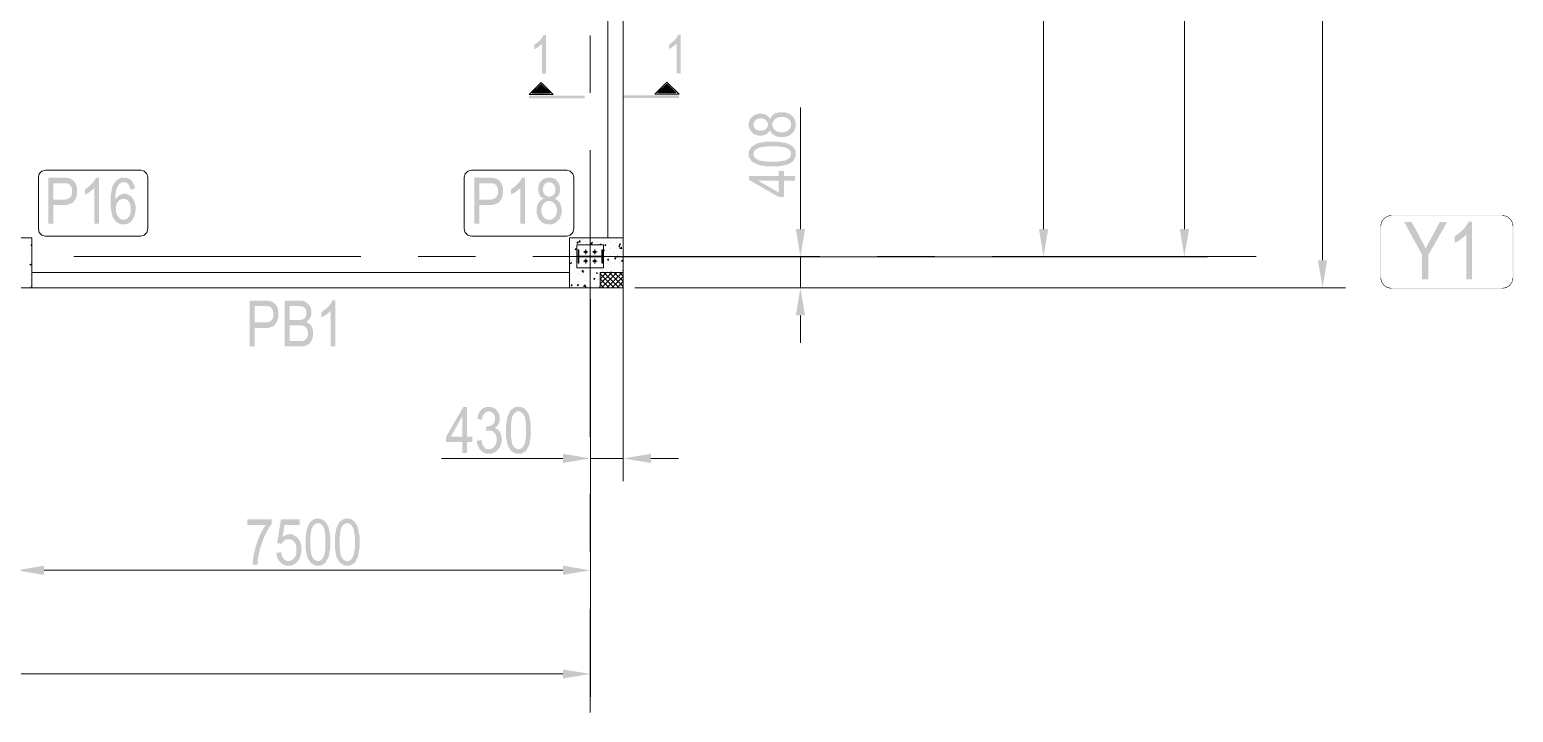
# Model space of a CAD drawing. Header units: millimetres. Extents: x 51.5 to 74.8, y 0.8 to 17.2.
# Drawn here: x 59.05 to 61.587, y 6.41 to 7.577 of the extents above; entities that cross this region are included whole.
import ezdxf

# ---------------------------------------------------------------- set-up
doc = ezdxf.new("R2010")
doc.units = ezdxf.units.MM
doc.layers.add('PDF_Geomertry', color=7, linetype='Continuous')
doc.layers.add('PDF_Solid Fills', color=7, linetype='Continuous')

msp = doc.modelspace()

# ---------------------------------------------------------------- hatches: boundary and pattern name
at = {"layer": 'PDF_Solid Fills', "transparency": 33554559}
for points in [[(59.9327, 7.5023), (59.9261, 7.5023), (59.9261, 7.5534), (59.925, 7.5522), (59.9219, 7.5494), (59.92, 7.548), (59.918, 7.5466), (59.9145, 7.5445), (59.9129, 7.5438), (59.9129, 7.5516), (59.9157, 7.5531), (59.9205, 7.557), (59.9226, 7.5593), (59.9247, 7.5615), (59.9276, 7.5658), (59.9284, 7.568), (59.9327, 7.568)], [(60.163, 7.5029), (60.1563, 7.5029), (60.1563, 7.554), (60.1552, 7.5526), (60.1522, 7.5499), (60.1502, 7.5486), (60.1483, 7.5472), (60.1448, 7.5451), (60.1432, 7.5444), (60.1432, 7.5522), (60.1459, 7.5537), (60.1508, 7.5574), (60.1529, 7.5598), (60.155, 7.562), (60.1579, 7.5663), (60.1587, 7.5686), (60.163, 7.5686)], [(59.1687, 7.2456), (59.1608, 7.2456), (59.1608, 7.307), (59.1594, 7.3054), (59.1557, 7.3022), (59.1534, 7.3005), (59.1511, 7.2988), (59.1469, 7.2963), (59.145, 7.2955), (59.145, 7.3048), (59.1482, 7.3066), (59.154, 7.3112), (59.1565, 7.314), (59.159, 7.3166), (59.1625, 7.3219), (59.1636, 7.3244), (59.1687, 7.3244)], [(59.8969, 7.2456), (59.889, 7.2456), (59.889, 7.307), (59.8876, 7.3054), (59.884, 7.3022), (59.8816, 7.3005), (59.8794, 7.2988), (59.8751, 7.2963), (59.8732, 7.2955), (59.8732, 7.3048), (59.8765, 7.3066), (59.8822, 7.3112), (59.8847, 7.314), (59.8872, 7.3166), (59.8908, 7.3219), (59.8918, 7.3244), (59.8969, 7.3244)], [(61.4309, 7.1505), (61.4309, 7.1922), (61.4, 7.2487), (61.4129, 7.2487), (61.4287, 7.2191), (61.4311, 7.2148), (61.4352, 7.2065), (61.4369, 7.2026), (61.4387, 7.2065), (61.4432, 7.2151), (61.4458, 7.2199), (61.4613, 7.2487), (61.4737, 7.2487), (61.4416, 7.1922), (61.4416, 7.1505)], [(61.5163, 7.1505), (61.5065, 7.1505), (61.5065, 7.2273), (61.5047, 7.2252), (61.5001, 7.2212), (61.4973, 7.2191), (61.4944, 7.217), (61.4891, 7.2138), (61.4866, 7.2129), (61.4866, 7.2245), (61.4908, 7.2269), (61.498, 7.2326), (61.5011, 7.2359), (61.5043, 7.2393), (61.5087, 7.2459), (61.51, 7.2491), (61.5163, 7.2491)], [(59.5729, 7.0355), (59.565, 7.0355), (59.565, 7.0968), (59.5636, 7.0952), (59.5598, 7.0919), (59.5576, 7.0902), (59.5552, 7.0886), (59.5511, 7.0861), (59.5491, 7.0852), (59.5491, 7.0947), (59.5523, 7.0965), (59.5582, 7.1011), (59.5607, 7.1037), (59.5632, 7.1065), (59.5666, 7.1118), (59.5677, 7.1143), (59.5729, 7.1143)], [(59.8148, 6.8744), (59.8227, 6.8756), (59.824, 6.8679), (59.8302, 6.8601), (59.8352, 6.8601), (59.838, 6.8601), (59.8426, 6.8624), (59.8447, 6.8647), (59.8466, 6.867), (59.8486, 6.8729), (59.8486, 6.8766), (59.8486, 6.8799), (59.8468, 6.8855), (59.845, 6.8876), (59.8432, 6.8897), (59.8387, 6.8918), (59.8361, 6.8918), (59.8348, 6.8918), (59.832, 6.8912), (59.8304, 6.8906), (59.8313, 6.8991), (59.8326, 6.8991), (59.8355, 6.8991), (59.8402, 6.9008), (59.8422, 6.9026), (59.844, 6.9044), (59.8458, 6.9093), (59.8458, 6.9122), (59.8458, 6.9149), (59.8443, 6.9194), (59.8427, 6.9211), (59.8412, 6.9227), (59.8375, 6.9244), (59.8352, 6.9244), (59.833, 6.9244), (59.8291, 6.9226), (59.8275, 6.9209), (59.8259, 6.9191), (59.824, 6.9138), (59.8236, 6.9102), (59.8157, 6.912), (59.8165, 6.917), (59.8198, 6.9247), (59.8225, 6.9272), (59.8251, 6.9298), (59.8313, 6.9323), (59.8351, 6.9323), (59.839, 6.9323), (59.8457, 6.9294), (59.8484, 6.9265), (59.8511, 6.9237), (59.8538, 6.9163), (59.8538, 6.912), (59.8538, 6.9093), (59.8527, 6.9045), (59.8515, 6.9026), (59.8504, 6.9005), (59.8472, 6.8972), (59.8451, 6.8961), (59.847, 6.8955), (59.8501, 6.8937), (59.8513, 6.8924), (59.8526, 6.8913), (59.8547, 6.888), (59.8555, 6.8859), (59.8562, 6.8838), (59.857, 6.8793), (59.857, 6.8768), (59.857, 6.8713), (59.8538, 6.8624), (59.8507, 6.8591), (59.8475, 6.8556), (59.8398, 6.8522), (59.8354, 6.8522), (59.8312, 6.8522), (59.8243, 6.8552), (59.8213, 6.8581), (59.8186, 6.8612), (59.8152, 6.8693)], [(59.4225, 6.7304), (59.4225, 6.7397), (59.4641, 6.7397), (59.4641, 6.7322), (59.4595, 6.7261), (59.4513, 6.7104), (59.4477, 6.7006), (59.4443, 6.6909), (59.4401, 6.6716), (59.4397, 6.6622), (59.4315, 6.6622), (59.4316, 6.667), (59.4332, 6.6786), (59.4347, 6.6851), (59.4361, 6.6916), (59.4402, 6.7041), (59.4427, 6.7101), (59.4454, 6.7161), (59.4509, 6.7262), (59.454, 6.7304)], [(59.472, 6.6827), (59.4804, 6.6836), (59.4808, 6.6798), (59.483, 6.6743), (59.4847, 6.6724), (59.4863, 6.6706), (59.4904, 6.6687), (59.4926, 6.6687), (59.4954, 6.6687), (59.5002, 6.6713), (59.5023, 6.674), (59.5044, 6.6765), (59.5063, 6.6836), (59.5063, 6.688), (59.5063, 6.6923), (59.5044, 6.6988), (59.5025, 6.7011), (59.5005, 6.7034), (59.4955, 6.7058), (59.4926, 6.7058), (59.4908, 6.7058), (59.4875, 6.7047), (59.4858, 6.7037), (59.4843, 6.7027), (59.4818, 6.6999), (59.4809, 6.6981), (59.4734, 6.6993), (59.4797, 6.7397), (59.5116, 6.7397), (59.5116, 6.7304), (59.4859, 6.7304), (59.4825, 6.7094), (59.4854, 6.7118), (59.4915, 6.7143), (59.4947, 6.7143), (59.4987, 6.7143), (59.5058, 6.7108), (59.5087, 6.7073), (59.5118, 6.7038), (59.5147, 6.6947), (59.5147, 6.6888), (59.5147, 6.683), (59.5118, 6.6731), (59.5087, 6.669), (59.5058, 6.6649), (59.4977, 6.6608), (59.4927, 6.6608), (59.4886, 6.6608), (59.4815, 6.6637), (59.4786, 6.6666), (59.4757, 6.6695), (59.4725, 6.6776)]]:
    msp.add_hatch(color=256, dxfattribs=at).paths.add_polyline_path(points)
h = msp.add_hatch(color=256, dxfattribs=at)
h.paths.add_polyline_path([(60.3159, 7.4059), (60.3148, 7.4036), (60.3118, 7.3999), (60.3098, 7.3988), (60.3077, 7.3976), (60.3029, 7.3963), (60.2998, 7.3963), (60.2954, 7.3963), (60.2882, 7.399), (60.2854, 7.4016), (60.2826, 7.4043), (60.2797, 7.4109), (60.2797, 7.4149), (60.2797, 7.419), (60.2826, 7.4256), (60.2855, 7.4283), (60.2883, 7.4309), (60.2957, 7.4336), (60.3002, 7.4336), (60.303, 7.4336), (60.3079, 7.4324), (60.3098, 7.4312), (60.3118, 7.4301), (60.3148, 7.4265), (60.3159, 7.4241), (60.317, 7.427), (60.3208, 7.4315), (60.3234, 7.433), (60.3259, 7.4347), (60.3323, 7.4362), (60.3361, 7.4362), (60.3413, 7.4362), (60.35, 7.4331), (60.3533, 7.4301), (60.3566, 7.427), (60.3598, 7.4195), (60.3598, 7.4151), (60.3598, 7.4105), (60.3566, 7.4029), (60.3533, 7.3998), (60.35, 7.3968), (60.3412, 7.3938), (60.3358, 7.3938), (60.3319, 7.3938), (60.3254, 7.3954), (60.3229, 7.397), (60.3202, 7.3986), (60.3168, 7.4031)])
h.paths.add_polyline_path([(60.3359, 7.4019), (60.3395, 7.4019), (60.3454, 7.4038), (60.3475, 7.4058), (60.3497, 7.4077), (60.3519, 7.4123), (60.3519, 7.4151), (60.3519, 7.4177), (60.3498, 7.4224), (60.3476, 7.4243), (60.3455, 7.4262), (60.3398, 7.4281), (60.3362, 7.4281), (60.3326, 7.4281), (60.3268, 7.4262), (60.3245, 7.4243), (60.3223, 7.4223), (60.3201, 7.4176), (60.3201, 7.4148), (60.3201, 7.4122), (60.3223, 7.4076), (60.3245, 7.4056), (60.3268, 7.4037), (60.3325, 7.4019)])
h.paths.add_polyline_path([(60.2995, 7.4044), (60.3025, 7.4044), (60.307, 7.4059), (60.3087, 7.4074), (60.3105, 7.4091), (60.3122, 7.4129), (60.3122, 7.4151), (60.3122, 7.4172), (60.3105, 7.4209), (60.3088, 7.4224), (60.3072, 7.424), (60.3029, 7.4255), (60.3001, 7.4255), (60.2975, 7.4255), (60.2929, 7.424), (60.2912, 7.4223), (60.2894, 7.4208), (60.2877, 7.417), (60.2877, 7.4149), (60.2877, 7.4127), (60.2894, 7.4091), (60.2911, 7.4076), (60.2927, 7.4061), (60.297, 7.4044)])
h = msp.add_hatch(color=256, dxfattribs=at)
h.paths.add_polyline_path([(60.3198, 7.3437), (60.31, 7.3437), (60.295, 7.3463), (60.29, 7.3491), (60.2848, 7.3518), (60.2797, 7.3595), (60.2797, 7.3648), (60.2797, 7.3694), (60.2838, 7.3766), (60.288, 7.3793), (60.293, 7.3826), (60.3088, 7.3858), (60.3198, 7.3858), (60.3297, 7.3858), (60.3445, 7.3831), (60.3497, 7.3805), (60.3548, 7.3777), (60.3598, 7.3699), (60.3598, 7.3647), (60.3598, 7.3601), (60.3554, 7.3526), (60.3509, 7.3495), (60.3463, 7.3466), (60.3309, 7.3437)])
h.paths.add_polyline_path([(60.3198, 7.3518), (60.3294, 7.3518), (60.3422, 7.3537), (60.3454, 7.3555), (60.3487, 7.3573), (60.3519, 7.362), (60.3519, 7.3649), (60.3519, 7.3676), (60.3487, 7.3722), (60.3454, 7.374), (60.342, 7.3758), (60.3293, 7.3777), (60.3198, 7.3777), (60.3102, 7.3777), (60.2975, 7.3758), (60.2941, 7.374), (60.2909, 7.3722), (60.2877, 7.3673), (60.2877, 7.3644), (60.2877, 7.3618), (60.2909, 7.3573), (60.2943, 7.3555), (60.2976, 7.3536), (60.3104, 7.3518)])
h = msp.add_hatch(color=256, dxfattribs=at)
h.paths.add_polyline_path([(60.3586, 7.3191), (60.3398, 7.3191), (60.3398, 7.2912), (60.3309, 7.2912), (60.2801, 7.3204), (60.2801, 7.327), (60.3309, 7.327), (60.3309, 7.3356), (60.3398, 7.3356), (60.3398, 7.327), (60.3586, 7.327)])
h.paths.add_polyline_path([(60.3309, 7.3191), (60.2955, 7.3191), (60.3309, 7.299)])
h = msp.add_hatch(color=256, dxfattribs=at)
h.paths.add_polyline_path([(59.0823, 7.2456), (59.0823, 7.3241), (59.1065, 7.3241), (59.1108, 7.3241), (59.1172, 7.3234), (59.1191, 7.3226), (59.1219, 7.3216), (59.1263, 7.3179), (59.128, 7.3151), (59.1297, 7.3123), (59.1313, 7.3055), (59.1313, 7.3015), (59.1313, 7.2962), (59.1287, 7.2876), (59.1259, 7.2843), (59.1233, 7.2809), (59.1138, 7.2776), (59.1072, 7.2776), (59.0908, 7.2776), (59.0908, 7.2456)])
h.paths.add_polyline_path([(59.0908, 7.2868), (59.1075, 7.2868), (59.1113, 7.2868), (59.1172, 7.2886), (59.119, 7.2904), (59.1208, 7.2922), (59.1226, 7.2974), (59.1226, 7.3011), (59.1226, 7.3034), (59.1218, 7.3074), (59.1208, 7.3091), (59.12, 7.3108), (59.1177, 7.313), (59.1165, 7.3137), (59.1152, 7.3143), (59.1107, 7.3148), (59.1073, 7.3148), (59.0908, 7.3148)])
h = msp.add_hatch(color=256, dxfattribs=at)
h.paths.add_polyline_path([(59.2298, 7.3049), (59.222, 7.3041), (59.2215, 7.3072), (59.2198, 7.3115), (59.2187, 7.3127), (59.2172, 7.3147), (59.2133, 7.3165), (59.2111, 7.3165), (59.2077, 7.3165), (59.2022, 7.3122), (59.2001, 7.308), (59.1983, 7.3043), (59.1965, 7.2934), (59.1965, 7.2862), (59.1979, 7.2887), (59.2012, 7.2926), (59.2033, 7.294), (59.2054, 7.2952), (59.2097, 7.2966), (59.212, 7.2966), (59.2158, 7.2966), (59.2225, 7.2931), (59.2254, 7.2897), (59.2282, 7.2862), (59.2311, 7.2769), (59.2311, 7.2711), (59.2311, 7.2672), (59.2297, 7.2599), (59.2282, 7.2568), (59.2268, 7.2536), (59.2232, 7.2488), (59.2208, 7.2473), (59.2186, 7.2458), (59.2137, 7.2443), (59.2109, 7.2443), (59.2061, 7.2443), (59.198, 7.2487), (59.1948, 7.2531), (59.1918, 7.2574), (59.1886, 7.2722), (59.1886, 7.2823), (59.1886, 7.2937), (59.1918, 7.3099), (59.1951, 7.3148), (59.1983, 7.3197), (59.2065, 7.3244), (59.2116, 7.3244), (59.2152, 7.3244), (59.2213, 7.3219), (59.2238, 7.3194), (59.2263, 7.3169), (59.2294, 7.3097)])
h.paths.add_polyline_path([(59.1977, 7.2711), (59.1977, 7.2669), (59.1997, 7.2599), (59.2016, 7.2574), (59.2037, 7.2548), (59.2083, 7.2522), (59.2109, 7.2522), (59.2133, 7.2522), (59.2175, 7.2547), (59.2193, 7.2572), (59.2212, 7.2595), (59.223, 7.2662), (59.223, 7.2705), (59.223, 7.2747), (59.2212, 7.2812), (59.2194, 7.2834), (59.2175, 7.2858), (59.213, 7.288), (59.2105, 7.288), (59.2079, 7.288), (59.2034, 7.2858), (59.2015, 7.2834), (59.1995, 7.2812), (59.1977, 7.2749)])
h = msp.add_hatch(color=256, dxfattribs=at)
h.paths.add_polyline_path([(59.8105, 7.2456), (59.8105, 7.3241), (59.8347, 7.3241), (59.839, 7.3241), (59.8454, 7.3234), (59.8473, 7.3226), (59.8502, 7.3216), (59.8547, 7.3179), (59.8562, 7.3151), (59.8579, 7.3123), (59.8595, 7.3055), (59.8595, 7.3015), (59.8595, 7.2962), (59.8569, 7.2876), (59.8541, 7.2843), (59.8515, 7.2809), (59.8422, 7.2776), (59.8355, 7.2776), (59.819, 7.2776), (59.819, 7.2456)])
h.paths.add_polyline_path([(59.819, 7.2868), (59.8357, 7.2868), (59.8397, 7.2868), (59.8454, 7.2886), (59.8472, 7.2904), (59.849, 7.2922), (59.8509, 7.2974), (59.8509, 7.3011), (59.8509, 7.3034), (59.85, 7.3074), (59.8491, 7.3091), (59.8482, 7.3108), (59.8459, 7.313), (59.8447, 7.3137), (59.8434, 7.3143), (59.8388, 7.3148), (59.8355, 7.3148), (59.819, 7.3148)])
h = msp.add_hatch(color=256, dxfattribs=at)
h.paths.add_polyline_path([(59.9293, 7.2883), (59.9269, 7.2894), (59.9233, 7.2924), (59.9222, 7.2944), (59.9209, 7.2963), (59.9197, 7.3013), (59.9197, 7.3043), (59.9197, 7.3087), (59.9223, 7.3161), (59.925, 7.3188), (59.9276, 7.3216), (59.9343, 7.3244), (59.9383, 7.3244), (59.9423, 7.3244), (59.949, 7.3216), (59.9516, 7.3187), (59.9543, 7.3159), (59.9569, 7.3086), (59.9569, 7.304), (59.9569, 7.3012), (59.9558, 7.2963), (59.9545, 7.2944), (59.9534, 7.2924), (59.9498, 7.2894), (59.9475, 7.2883), (59.9504, 7.2872), (59.9548, 7.2834), (59.9563, 7.2808), (59.958, 7.2783), (59.9595, 7.2719), (59.9595, 7.268), (59.9595, 7.2629), (59.9565, 7.2543), (59.9534, 7.2509), (59.9504, 7.2476), (59.9429, 7.2443), (59.9384, 7.2443), (59.9338, 7.2443), (59.9262, 7.2476), (59.9232, 7.2509), (59.9201, 7.2543), (59.917, 7.263), (59.917, 7.2683), (59.917, 7.2723), (59.9187, 7.2788), (59.9204, 7.2813), (59.9219, 7.2838), (59.9265, 7.2873)])
h.paths.add_polyline_path([(59.9252, 7.2683), (59.9252, 7.2647), (59.9272, 7.2588), (59.9291, 7.2566), (59.9311, 7.2544), (59.9357, 7.2522), (59.9384, 7.2522), (59.9411, 7.2522), (59.9458, 7.2544), (59.9476, 7.2565), (59.9495, 7.2587), (59.9515, 7.2644), (59.9515, 7.268), (59.9515, 7.2716), (59.9495, 7.2774), (59.9476, 7.2797), (59.9455, 7.2819), (59.9409, 7.2841), (59.9382, 7.2841), (59.9355, 7.2841), (59.9309, 7.2819), (59.929, 7.2797), (59.927, 7.2774), (59.9252, 7.2718)])
h.paths.add_polyline_path([(59.9277, 7.3045), (59.9277, 7.3018), (59.9293, 7.2972), (59.9308, 7.2954), (59.9323, 7.2937), (59.9362, 7.292), (59.9384, 7.292), (59.9405, 7.292), (59.9443, 7.2937), (59.9458, 7.2954), (59.9473, 7.297), (59.9488, 7.3013), (59.9488, 7.304), (59.9488, 7.3068), (59.9473, 7.3113), (59.9457, 7.313), (59.9441, 7.3148), (59.9404, 7.3165), (59.9383, 7.3165), (59.9361, 7.3165), (59.9325, 7.3148), (59.9309, 7.3131), (59.9294, 7.3113), (59.9277, 7.3072)])
h = msp.add_hatch(color=256, dxfattribs=at)
h.paths.add_polyline_path([(59.4265, 7.0355), (59.4265, 7.114), (59.4507, 7.114), (59.455, 7.114), (59.4613, 7.1131), (59.4633, 7.1124), (59.4661, 7.1115), (59.4705, 7.1076), (59.4722, 7.1049), (59.4738, 7.1022), (59.4755, 7.0954), (59.4755, 7.0913), (59.4755, 7.0861), (59.4729, 7.0774), (59.4701, 7.074), (59.4675, 7.0706), (59.4582, 7.0673), (59.4515, 7.0673), (59.435, 7.0673), (59.435, 7.0355)])
h.paths.add_polyline_path([(59.435, 7.0766), (59.4516, 7.0766), (59.4557, 7.0766), (59.4613, 7.0784), (59.4632, 7.0802), (59.465, 7.0819), (59.4669, 7.0873), (59.4669, 7.0909), (59.4669, 7.0933), (59.4659, 7.0972), (59.4651, 7.0988), (59.4641, 7.1005), (59.4619, 7.1029), (59.4607, 7.1034), (59.4594, 7.1041), (59.4548, 7.1047), (59.4515, 7.1047), (59.435, 7.1047)])
h = msp.add_hatch(color=256, dxfattribs=at)
h.paths.add_polyline_path([(59.4862, 7.0355), (59.4862, 7.114), (59.5104, 7.114), (59.514, 7.114), (59.5198, 7.1129), (59.522, 7.1116), (59.5241, 7.1105), (59.5276, 7.107), (59.529, 7.1045), (59.5304, 7.1022), (59.5318, 7.0969), (59.5318, 7.094), (59.5318, 7.0912), (59.5305, 7.0863), (59.5294, 7.0841), (59.5282, 7.082), (59.5248, 7.0786), (59.5227, 7.0772), (59.5255, 7.0762), (59.53, 7.0727), (59.5315, 7.0702), (59.5332, 7.0679), (59.5347, 7.0618), (59.5347, 7.0581), (59.5347, 7.0547), (59.5333, 7.0484), (59.5318, 7.0456), (59.5304, 7.043), (59.5265, 7.0391), (59.524, 7.0379), (59.5216, 7.0366), (59.515, 7.0355), (59.5107, 7.0355)])
h.paths.add_polyline_path([(59.4947, 7.0447), (59.5107, 7.0447), (59.5133, 7.0447), (59.5173, 7.0452), (59.5186, 7.0456), (59.5204, 7.0463), (59.5232, 7.0487), (59.5241, 7.0502), (59.5251, 7.0519), (59.5259, 7.0558), (59.5259, 7.0583), (59.5259, 7.0605), (59.5251, 7.0643), (59.5241, 7.0658), (59.5233, 7.0673), (59.5208, 7.0695), (59.5193, 7.0702), (59.5177, 7.0709), (59.5129, 7.0716), (59.5095, 7.0716), (59.4947, 7.0716)])
h.paths.add_polyline_path([(59.4947, 7.0809), (59.5086, 7.0809), (59.5113, 7.0809), (59.5152, 7.0813), (59.5163, 7.0818), (59.518, 7.0823), (59.5207, 7.0841), (59.5215, 7.0855), (59.5225, 7.0868), (59.5233, 7.0904), (59.5233, 7.0927), (59.5233, 7.0948), (59.5225, 7.0983), (59.5216, 7.0997), (59.5209, 7.1011), (59.5187, 7.103), (59.5173, 7.1036), (59.5159, 7.1041), (59.5111, 7.1047), (59.5076, 7.1047), (59.4947, 7.1047)])
h = msp.add_hatch(color=256, dxfattribs=at)
h.paths.add_polyline_path([(59.7901, 6.8536), (59.7901, 6.8723), (59.7622, 6.8723), (59.7622, 6.8811), (59.7915, 6.932), (59.798, 6.932), (59.798, 6.8811), (59.8068, 6.8811), (59.8068, 6.8723), (59.798, 6.8723), (59.798, 6.8536)])
h.paths.add_polyline_path([(59.7901, 6.8811), (59.7901, 6.9165), (59.7701, 6.8811)])
h = msp.add_hatch(color=256, dxfattribs=at)
h.paths.add_polyline_path([(59.8648, 6.8922), (59.8648, 6.902), (59.8675, 6.917), (59.8702, 6.9222), (59.8729, 6.9272), (59.8808, 6.9323), (59.8859, 6.9323), (59.8905, 6.9323), (59.8977, 6.9281), (59.9005, 6.9241), (59.9037, 6.9191), (59.9069, 6.9031), (59.9069, 6.8922), (59.9069, 6.8824), (59.9043, 6.8674), (59.9016, 6.8623), (59.899, 6.8573), (59.8911, 6.8522), (59.8858, 6.8522), (59.8812, 6.8522), (59.8737, 6.8566), (59.8708, 6.8612), (59.8677, 6.8656), (59.8648, 6.8812)])
h.paths.add_polyline_path([(59.873, 6.8923), (59.873, 6.8827), (59.8748, 6.8698), (59.8766, 6.8666), (59.8784, 6.8634), (59.8832, 6.8601), (59.8861, 6.8601), (59.8887, 6.8601), (59.8933, 6.8634), (59.8951, 6.8668), (59.8969, 6.8699), (59.8988, 6.8827), (59.8988, 6.8923), (59.8988, 6.9019), (59.8969, 6.9147), (59.8951, 6.9179), (59.8933, 6.9212), (59.8886, 6.9244), (59.8855, 6.9244), (59.8829, 6.9244), (59.8784, 6.9211), (59.8766, 6.9177), (59.8748, 6.9145), (59.873, 6.9018)])
h = msp.add_hatch(color=256, dxfattribs=at)
h.paths.add_polyline_path([(59.522, 6.7008), (59.522, 6.7108), (59.5247, 6.7256), (59.5273, 6.7308), (59.5301, 6.7359), (59.5379, 6.7409), (59.5432, 6.7409), (59.5477, 6.7409), (59.555, 6.7368), (59.5576, 6.7327), (59.5608, 6.7277), (59.5641, 6.7118), (59.5641, 6.7008), (59.5641, 6.6911), (59.5615, 6.6761), (59.5587, 6.6711), (59.5561, 6.6659), (59.5483, 6.6608), (59.543, 6.6608), (59.5384, 6.6608), (59.5308, 6.6654), (59.5279, 6.6698), (59.525, 6.6743), (59.522, 6.6898)])
h.paths.add_polyline_path([(59.5301, 6.7009), (59.5301, 6.6913), (59.532, 6.6786), (59.5338, 6.6752), (59.5357, 6.672), (59.5404, 6.6687), (59.5433, 6.6687), (59.5459, 6.6687), (59.5505, 6.672), (59.5523, 6.6754), (59.5541, 6.6786), (59.5559, 6.6913), (59.5559, 6.7009), (59.5559, 6.7105), (59.5541, 6.7233), (59.5523, 6.7265), (59.5505, 6.7298), (59.5457, 6.733), (59.5427, 6.733), (59.5401, 6.733), (59.5355, 6.7297), (59.5337, 6.7265), (59.5319, 6.7231), (59.5301, 6.7104)])
h = msp.add_hatch(color=256, dxfattribs=at)
h.paths.add_polyline_path([(59.572, 6.7008), (59.572, 6.7108), (59.5748, 6.7256), (59.5775, 6.7308), (59.5801, 6.7359), (59.588, 6.7409), (59.5932, 6.7409), (59.5977, 6.7409), (59.6051, 6.7368), (59.6077, 6.7327), (59.6109, 6.7277), (59.6141, 6.7118), (59.6141, 6.7008), (59.6141, 6.6911), (59.6115, 6.6761), (59.6088, 6.6711), (59.6062, 6.6659), (59.5983, 6.6608), (59.593, 6.6608), (59.5884, 6.6608), (59.5809, 6.6654), (59.578, 6.6698), (59.575, 6.6743), (59.572, 6.6898)])
h.paths.add_polyline_path([(59.5802, 6.7009), (59.5802, 6.6913), (59.582, 6.6786), (59.5838, 6.6752), (59.5857, 6.672), (59.5904, 6.6687), (59.5933, 6.6687), (59.5961, 6.6687), (59.6005, 6.672), (59.6023, 6.6754), (59.6043, 6.6786), (59.6061, 6.6913), (59.6061, 6.7009), (59.6061, 6.7105), (59.6041, 6.7233), (59.6023, 6.7265), (59.6005, 6.7298), (59.5958, 6.733), (59.5929, 6.733), (59.5901, 6.733), (59.5857, 6.7297), (59.5838, 6.7265), (59.582, 6.7231), (59.5802, 6.7104)])

# ---------------------------------------------------------------- linework, layer by layer
at = {"layer": 'PDF_Geomertry', "lineweight": 0}
for points in [[(61.2607, 7.1829), (61.2607, 15.7033)], [(61.0244, 7.2362), (61.0244, 15.6498)], [(60.0387, 7.2211), (60.0387, 8.1455)], [(60.0648, 7.2211), (60.0648, 8.1455)], [(60.7836, 7.2362), (60.7836, 8.1277)], [(60.0086, 7.4695), (60.0086, 7.5676)], [(59.904, 7.4665), (59.9247, 7.4869), (59.9454, 7.4665), (59.904, 7.4665), (59.9454, 7.4665)], [(60.1604, 7.467), (60.1397, 7.4874), (60.119, 7.467), (60.1604, 7.467), (60.119, 7.467)], [(60.3679, 7.2362), (60.3679, 7.444)], [(60.0086, 6.8809), (60.0086, 7.3715)], [(59.0519, 7.2087), (59.0537, 7.2084)], [(59.052, 7.2084), (59.0537, 7.2101)], [(59.0537, 7.2205), (59.0537, 7.2205)], [(59.9733, 7.2141), (59.9733, 7.2141)], [(59.9759, 7.2055), (59.9759, 7.2055)], [(59.9763, 7.2165), (59.9763, 7.2165)], [(59.9802, 7.2048), (59.9802, 7.2048)], [(59.9822, 7.2074), (59.9822, 7.2074)], [(59.9823, 7.2211), (59.9823, 7.2211)], [(59.9833, 7.2158), (59.9833, 7.2158)], [(59.9879, 7.2123), (59.9859, 7.2124), (59.9875, 7.2144)], [(59.987, 7.2122), (59.9866, 7.2143)], [(59.9884, 7.2143), (59.9913, 7.2137)], [(59.9886, 7.2138), (59.9911, 7.2166)], [(59.989, 7.218), (59.989, 7.218)], [(59.9912, 7.2134), (59.9909, 7.2166)], [(59.9936, 7.219), (59.9936, 7.219)], [(59.9973, 7.2191), (59.9973, 7.2191)], [(60.0011, 7.2149), (60.0011, 7.2149)], [(60.0016, 7.2108), (60.0016, 7.2108)], [(60.0086, 7.2208), (60.0086, 7.2208)], [(60.0118, 7.2102), (60.0097, 7.2104), (60.0113, 7.2123)], [(60.0098, 7.2208), (60.0098, 7.2208)], [(60.0102, 7.2102), (60.0102, 7.2102)], [(60.0104, 7.2129), (60.012, 7.2118), (60.0127, 7.2138)], [(60.0105, 7.2131), (60.0129, 7.214)], [(60.0108, 7.2101), (60.0105, 7.2122)], [(60.013, 7.2211), (60.013, 7.2211)], [(60.0187, 7.2143), (60.0187, 7.2143)], [(60.0209, 7.2141), (60.0209, 7.2141)], [(60.022, 7.2104), (60.022, 7.2104)], [(60.0227, 7.2091), (60.0227, 7.2091)], [(60.0247, 7.2091), (60.0266, 7.2111)], [(60.0266, 7.2091), (60.0263, 7.2111)], [(60.027, 7.2124), (60.027, 7.2124)], [(60.0304, 7.2115), (60.0304, 7.2115)], [(60.0355, 7.2081), (60.0336, 7.2083), (60.0352, 7.2102)], [(60.0347, 7.208), (60.0343, 7.2101)], [(60.0365, 7.2134), (60.0365, 7.2134)], [(60.0384, 7.2211), (60.0384, 7.2211)], [(60.0404, 7.2174), (60.0404, 7.2174)], [(60.043, 7.2131), (60.043, 7.2131)], [(60.0443, 7.2149), (60.0443, 7.2149)], [(60.0483, 7.2101), (60.0483, 7.2101)], [(60.0543, 7.2127), (60.0543, 7.2127)], [(60.0594, 7.2061), (60.0575, 7.2062), (60.059, 7.2081)], [(60.0582, 7.2102), (60.0598, 7.2091), (60.0605, 7.2112)], [(60.0586, 7.2059), (60.0582, 7.208)], [(60.0583, 7.2104), (60.0605, 7.2113)], [(60.0594, 7.2029), (60.062, 7.2056)], [(60.0597, 7.2208), (60.0597, 7.2208)], [(60.0609, 7.2062), (60.0609, 7.2062)], [(60.0613, 7.2172), (60.0613, 7.2172)], [(60.0622, 7.2024), (60.0618, 7.2056)], [(60.064, 7.2159), (60.064, 7.2159)], [(60.0648, 7.2165), (60.0648, 7.2165)], [(59.0504, 7.1919), (59.0504, 7.1919)], [(59.0515, 7.1797), (59.0515, 7.1797)], [(59.0536, 7.1869), (59.0536, 7.1869)], [(59.0537, 7.1888), (59.0537, 7.1888)], [(59.0537, 7.1869), (59.0537, 7.1869)], [(59.6163, 7.1895), (59.1258, 7.1895)], [(59.8126, 7.1895), (59.7144, 7.1895)], [(60.4012, 7.1895), (59.9107, 7.1895)], [(59.9733, 7.2034), (59.9733, 7.2034)], [(59.9733, 7.1926), (59.9733, 7.1926)], [(59.9733, 7.1819), (59.9733, 7.1819)], [(59.9733, 7.1801), (59.9733, 7.1801)], [(59.9744, 7.1781), (59.9761, 7.177), (59.9768, 7.179)], [(59.9745, 7.1783), (59.9768, 7.1791)], [(59.9751, 7.1833), (59.9751, 7.1833)], [(59.9755, 7.1944), (59.9755, 7.1944)], [(59.9769, 7.1987), (59.9769, 7.1987)], [(59.9798, 7.1929), (59.9798, 7.1929)], [(59.9825, 7.2022), (59.9841, 7.2011), (59.9848, 7.2031)], [(59.9826, 7.2023), (59.985, 7.2033)], [(59.9836, 7.1852), (59.9836, 7.1852)], [(59.9836, 7.1813), (59.9836, 7.1813)], [(59.9838, 7.1943), (59.9838, 7.1943)], [(59.9857, 7.2022), (59.9857, 7.2022)], [(59.9857, 7.1931), (59.9857, 7.1931)], [(59.9857, 7.1915), (59.9857, 7.1915)], [(59.9857, 7.1826), (59.9857, 7.1826)], [(59.9857, 7.1816), (59.9857, 7.1816)], [(59.9857, 7.1806), (59.9857, 7.1806)], [(59.9969, 7.1973), (60.0047, 7.1973)], [(59.9969, 7.1816), (60.0047, 7.1816)], [(60.0008, 7.1934), (60.0008, 7.2012)], [(60.0008, 7.1777), (60.0008, 7.1855)], [(60.0165, 7.1934), (60.0165, 7.2012)], [(60.0315, 7.2001), (60.0326, 7.2006)], [(60.0315, 7.1987), (60.0319, 7.1984), (60.0326, 7.2004)], [(60.0315, 7.1997), (60.0315, 7.1997)], [(60.0315, 7.1956), (60.0315, 7.1956)], [(60.0318, 7.1891), (60.0318, 7.1891)], [(60.0343, 7.2001), (60.0343, 7.2001)], [(60.037, 7.192), (60.037, 7.192)], [(60.0402, 7.1831), (60.0382, 7.1833), (60.0398, 7.1852)], [(60.0393, 7.183), (60.0388, 7.1851)], [(60.0411, 7.1895), (60.0411, 7.1895)], [(60.0412, 7.1788), (60.0412, 7.1788)], [(60.0416, 7.1952), (60.0416, 7.1952)], [(60.0432, 7.1818), (60.0432, 7.1818)], [(60.0434, 7.1927), (60.0434, 7.1927)], [(60.0438, 7.2038), (60.0438, 7.2038)], [(60.0465, 7.1897), (60.0465, 7.1897)], [(60.0477, 7.1958), (60.0477, 7.1958)], [(60.0501, 7.1863), (60.0525, 7.1872)], [(60.0501, 7.1862), (60.0518, 7.1851), (60.0525, 7.187)], [(60.0513, 7.1891), (61.0637, 7.1891)], [(60.8229, 7.1891), (60.0513, 7.1891), (60.4072, 7.1891)], [(60.0548, 7.1913), (60.0548, 7.1913)], [(60.0548, 7.1908), (60.0548, 7.1908)], [(60.0552, 7.2027), (60.0552, 7.2027)], [(60.0576, 7.1895), (60.0576, 7.1895)], [(60.0587, 7.1794), (60.0587, 7.1794)], [(60.0593, 7.2033), (60.0622, 7.2027)], [(60.0597, 7.1787), (60.0597, 7.1787)], [(60.0601, 7.184), (60.0601, 7.184)], [(60.0605, 7.1951), (60.0605, 7.1951)], [(60.0611, 7.1986), (60.0611, 7.1986)], [(60.064, 7.1811), (60.062, 7.1812), (60.0636, 7.1831)], [(60.0632, 7.1809), (60.0627, 7.183)], [(60.0636, 7.2038), (60.0636, 7.2038)], [(60.0648, 7.1849), (60.0648, 7.1849)], [(60.0648, 7.1801), (60.0648, 7.1801)], [(60.0651, 7.1973), (60.0651, 7.1973)], [(60.3679, 7.1358), (60.3679, 7.1891), (60.3679, 7.1891)], [(60.5975, 7.1895), (60.4993, 7.1895)], [(61.147, 7.1895), (60.6955, 7.1895)], [(59.0502, 7.1755), (59.0519, 7.1744), (59.0526, 7.1763)], [(59.0504, 7.1756), (59.0526, 7.1765)], [(59.052, 7.1581), (59.052, 7.1581)], [(59.0532, 7.157), (59.0532, 7.157)], [(59.0536, 7.1681), (59.0536, 7.1681)], [(59.0537, 7.1749), (59.0537, 7.1749)], [(59.0537, 7.1683), (59.0537, 7.1683)], [(59.0537, 7.163), (59.0537, 7.163)], [(59.0537, 7.1623), (59.9733, 7.1623)], [(59.0537, 7.1576), (59.0537, 7.1576)], [(59.0537, 7.1572), (59.0537, 7.1572)], [(59.9733, 7.1712), (59.9733, 7.1712)], [(59.9733, 7.1681), (59.9733, 7.1681)], [(59.9733, 7.1644), (59.9733, 7.1644)], [(59.9733, 7.1604), (59.9733, 7.1604)], [(59.9743, 7.1612), (59.9743, 7.1612)], [(59.9747, 7.1723), (59.9747, 7.1723)], [(59.9748, 7.1683), (59.9748, 7.1683)], [(59.9815, 7.1641), (59.9815, 7.1641)], [(59.9822, 7.1654), (59.9822, 7.1654)], [(59.9857, 7.1699), (59.9857, 7.1699)], [(59.9866, 7.1698), (59.9866, 7.1698)], [(59.9872, 7.158), (59.9872, 7.158)], [(59.9884, 7.1597), (59.9884, 7.1597)], [(59.9901, 7.158), (59.9901, 7.158)], [(59.9916, 7.1637), (59.9916, 7.1637)], [(59.9943, 7.1649), (59.9966, 7.1658)], [(59.9943, 7.1647), (59.9959, 7.1636), (59.9966, 7.1656)], [(59.9972, 7.1623), (59.9951, 7.1624), (59.9968, 7.1644)], [(59.9954, 7.1591), (59.9954, 7.1591)], [(59.9962, 7.1622), (59.9958, 7.1643)], [(59.9993, 7.1634), (59.9993, 7.1634)], [(60.0015, 7.1687), (60.0015, 7.1687)], [(60.0062, 7.159), (60.0062, 7.159)], [(60.008, 7.1606), (60.008, 7.1606)], [(60.0083, 7.1549), (60.0083, 7.1549)], [(60.0087, 7.1661), (60.0087, 7.1661)], [(60.0095, 7.1613), (60.0095, 7.1613)], [(60.0169, 7.1626), (60.0169, 7.1626)], [(60.0209, 7.1602), (60.019, 7.1604), (60.0205, 7.1623)], [(60.0201, 7.1601), (60.0197, 7.1622)], [(60.0233, 7.1698), (60.0233, 7.1698)], [(60.024, 7.1581), (60.024, 7.1581)], [(60.025, 7.157), (60.025, 7.157)], [(60.0254, 7.1681), (60.0254, 7.1681)], [(60.0257, 7.1424), (60.0454, 7.1623)], [(60.0257, 7.1513), (60.0366, 7.1623)], [(60.0257, 7.1601), (60.0277, 7.1623)], [(60.0257, 7.1599), (60.0494, 7.1361)], [(60.0257, 7.1576), (60.0257, 7.1576)], [(60.0257, 7.1572), (60.0257, 7.1572)], [(60.0276, 7.1698), (60.0276, 7.1698)], [(60.028, 7.1361), (60.0543, 7.1623)], [(60.0288, 7.1647), (60.0288, 7.1647)], [(60.029, 7.1634), (60.029, 7.1634)], [(60.0315, 7.1623), (60.0315, 7.1623)], [(60.032, 7.1623), (60.0583, 7.1361)], [(60.0369, 7.1361), (60.063, 7.1623)], [(60.0373, 7.1645), (60.0373, 7.1645)], [(60.0377, 7.1766), (60.0377, 7.1766)], [(60.0402, 7.1754), (60.0402, 7.1754)], [(60.0409, 7.1623), (60.0648, 7.1383)], [(60.0422, 7.1623), (60.0444, 7.1631)], [(60.0427, 7.1706), (60.0427, 7.1706)], [(60.0441, 7.1623), (60.0443, 7.163)], [(60.0457, 7.1361), (60.0648, 7.1552)], [(60.0461, 7.1777), (60.0461, 7.1777)], [(60.0483, 7.168), (60.0483, 7.168)], [(60.0497, 7.1623), (60.0648, 7.1472)], [(60.05, 7.1662), (60.05, 7.1662)], [(60.0545, 7.1623), (60.0545, 7.1623)], [(60.0584, 7.1623), (60.0648, 7.1559)], [(60.0588, 7.1781), (60.0588, 7.1781)], [(60.0597, 7.173), (60.0597, 7.173)], [(60.0598, 7.1623), (60.0598, 7.1623)], [(60.0637, 7.1654), (60.0648, 7.1652)], [(60.0638, 7.1651), (60.0648, 7.1661)], [(60.0648, 7.1681), (60.0648, 7.1681)], [(60.0651, 7.1776), (60.0651, 6.8049)], [(59.0502, 7.1498), (59.0502, 7.1498)], [(59.0522, 7.1361), (59.0533, 7.1373)], [(59.0526, 7.1361), (59.0523, 7.1372)], [(59.0527, 7.1461), (59.0527, 7.1461)], [(59.0537, 7.1468), (59.0537, 7.1468)], [(59.0537, 7.1466), (59.0537, 7.1466)], [(59.0537, 7.1361), (59.9733, 7.1361)], [(59.9733, 7.1497), (59.9733, 7.1497)], [(59.9733, 7.1388), (59.9733, 7.1388)], [(59.9736, 7.1391), (59.9736, 7.1391)], [(59.974, 7.1501), (59.974, 7.1501)], [(59.9748, 7.1472), (59.9748, 7.1472)], [(59.9759, 7.1397), (59.9775, 7.1415)], [(59.9759, 7.1395), (59.9779, 7.1394)], [(59.977, 7.1393), (59.9766, 7.1413)], [(59.9784, 7.1448), (59.9784, 7.1448)], [(59.9834, 7.1431), (59.9834, 7.1431)], [(59.9862, 7.1408), (59.9886, 7.1418)], [(59.9862, 7.1406), (59.9879, 7.1395), (59.9884, 7.1415)], [(59.9868, 7.1459), (59.9868, 7.1459)], [(59.9908, 7.1416), (59.9908, 7.1416)], [(59.9912, 7.1526), (59.9912, 7.1526)], [(59.9926, 7.1465), (59.9926, 7.1465)], [(59.9972, 7.1384), (60.0001, 7.138)], [(59.9973, 7.1381), (60, 7.1409)], [(59.9993, 7.1476), (59.9993, 7.1476)], [(60.0001, 7.1377), (59.9997, 7.1408)], [(59.9997, 7.1376), (60.0013, 7.1394)], [(59.9997, 7.1374), (60.0018, 7.1373)], [(60.0008, 7.1372), (60.0005, 7.1393)], [(60.0027, 7.1465), (60.0027, 7.1465)], [(60.0079, 7.1438), (60.0079, 7.1438)], [(60.0086, 7.1469), (60.0086, 7.1469)], [(60.0088, 7.1358), (60.0088, 7.1358)], [(60.0104, 7.1458), (60.0104, 7.1458)], [(60.0115, 7.1373), (60.0115, 7.1373)], [(60.0116, 7.1361), (60.0116, 7.1361)], [(60.0141, 7.1515), (60.0165, 7.1524)], [(60.0141, 7.1513), (60.0158, 7.1502), (60.0163, 7.1523)], [(60.0198, 7.1384), (60.0198, 7.1384)], [(60.0202, 7.1504), (60.0202, 7.1504)], [(60.0222, 7.1498), (60.0222, 7.1498)], [(60.0241, 7.1361), (60.0252, 7.1373)], [(60.0245, 7.1361), (60.0243, 7.1372)], [(60.0247, 7.1461), (60.0247, 7.1461)], [(60.0257, 7.1511), (60.0407, 7.1361)], [(60.0257, 7.1468), (60.0257, 7.1468)], [(60.0257, 7.1466), (60.0257, 7.1466)], [(60.0257, 7.1423), (60.0318, 7.1361)], [(60.0545, 7.1361), (60.0648, 7.1465)], [(60.0633, 7.1361), (60.0648, 7.1376)], [(61.2998, 7.1358), (60.0848, 7.1358), (60.4072, 7.1358)], [(60.0088, 7.1162), (60.0088, 6.6136)], [(60.0088, 6.4362), (60.0088, 7.1162), (60.0088, 6.8049)], [(60.3679, 7.0887), (60.3679, 7.0416)], [(59.9618, 6.8441), (59.7544, 6.8441)], [(60.0651, 6.8441), (60.0088, 6.8441), (60.0088, 6.8441)], [(60.1122, 6.8441), (60.1593, 6.8441)], [(60.0086, 6.6847), (60.0086, 6.7827)], [(59.0748, 6.6527), (59.9618, 6.6527)], [(60.0088, 6.6527), (60.0088, 6.6527)], [(60.0086, 6.4098), (60.0086, 6.5866)], [(54.9658, 6.4755), (59.9618, 6.4755)], [(60.0088, 6.4755), (60.0088, 6.4755)]]:
    msp.add_lwpolyline(points, dxfattribs=at)
for points in [[(59.9094, 7.4687), (59.94, 7.4687), (59.9247, 7.4837)], [(60.155, 7.4693), (60.1244, 7.4693), (60.1397, 7.4843)], [(59.077, 7.3369), (59.2401, 7.3369), (59.2462, 7.3354), (59.2507, 7.3309), (59.2522, 7.3249), (59.2522, 7.2365), (59.2507, 7.2304), (59.2462, 7.2259), (59.2401, 7.2244), (59.077, 7.2244), (59.0711, 7.2259), (59.0666, 7.2304), (59.0651, 7.2365), (59.0651, 7.3249), (59.0666, 7.3309), (59.0711, 7.3354), (59.077, 7.3369)], [(59.8054, 7.3369), (59.9684, 7.3369), (59.9744, 7.3354), (59.9788, 7.3309), (59.9804, 7.3249), (59.9804, 7.2365), (59.9788, 7.2304), (59.9744, 7.2259), (59.9684, 7.2244), (59.8054, 7.2244), (59.7993, 7.2259), (59.7948, 7.2304), (59.7933, 7.2365), (59.7933, 7.3249), (59.7948, 7.3309), (59.7993, 7.3354), (59.8054, 7.3369)], [(59.0537, 7.1361), (59.0013, 7.1361), (59.0013, 7.2211), (59.0537, 7.2211), (59.0537, 7.1361)], [(59.0525, 7.2211), (59.0525, 7.2211), (59.0525, 7.2211)], [(59.0526, 7.2211), (59.0526, 7.2211), (59.0526, 7.2211)], [(59.0537, 7.2113), (59.0537, 7.2113), (59.0537, 7.2113)], [(59.0537, 7.2098), (59.0537, 7.2098), (59.0537, 7.2098)], [(59.9733, 7.1361), (59.9733, 7.2211), (60.0648, 7.2211), (60.0648, 7.1361), (59.9733, 7.1361)], [(59.9733, 7.1361), (59.9733, 7.2211), (60.0648, 7.2211), (60.0648, 7.1361), (59.9733, 7.1361)], [(59.9733, 7.2159), (59.9733, 7.2159), (59.9733, 7.2159)], [(59.9733, 7.2156), (59.9733, 7.2156), (59.9733, 7.2156), (59.9733, 7.2156)], [(59.9733, 7.2116), (59.9733, 7.2116), (59.9733, 7.2116), (59.9733, 7.2116)], [(59.9733, 7.204), (59.9733, 7.204), (59.9733, 7.204)], [(59.9748, 7.2211), (59.9748, 7.2211), (59.9748, 7.2211)], [(59.9857, 7.2091), (60.0315, 7.2091), (60.0315, 7.1698), (59.9857, 7.1698), (59.9857, 7.2091)], [(59.9857, 7.2043), (59.9857, 7.2043), (59.9857, 7.2043)], [(59.9902, 7.2211), (59.9902, 7.2211), (59.9902, 7.2211), (59.9902, 7.2211)], [(59.9913, 7.2211), (59.9913, 7.2211), (59.9913, 7.2211)], [(59.9947, 7.2091), (59.9947, 7.2091), (59.9947, 7.2091), (59.9947, 7.2091)], [(60.0034, 7.2091), (60.0034, 7.2091), (60.0034, 7.2091)], [(60.0079, 7.2211), (60.0079, 7.2211), (60.0079, 7.2211)], [(60.0086, 7.2208), (60.0086, 7.2208), (60.0086, 7.2208)], [(60.0086, 7.2205), (60.0086, 7.2205), (60.0086, 7.2205), (60.0086, 7.2205)], [(60.0086, 7.2197), (60.0086, 7.2197), (60.0086, 7.2197), (60.0086, 7.2197)], [(60.0086, 7.2102), (60.0086, 7.2102), (60.0086, 7.2102), (60.0086, 7.2102)], [(60.0087, 7.2091), (60.0087, 7.2091), (60.0087, 7.2091), (60.0087, 7.2091)], [(60.0123, 7.2091), (60.0123, 7.2091), (60.0123, 7.2091)], [(60.0133, 7.2211), (60.0133, 7.2211), (60.0133, 7.2211), (60.0133, 7.2211)], [(60.0244, 7.2211), (60.0244, 7.2211), (60.0244, 7.2211)], [(60.0245, 7.2211), (60.0245, 7.2211), (60.0245, 7.2211)], [(60.0265, 7.2091), (60.0265, 7.2091), (60.0265, 7.2091)], [(60.0315, 7.2062), (60.0315, 7.2062), (60.0315, 7.2062), (60.0315, 7.2062)], [(60.0315, 7.2051), (60.0315, 7.2051), (60.0315, 7.2051)], [(60.0315, 7.2045), (60.0315, 7.2045), (60.0315, 7.2045)], [(60.0363, 7.2211), (60.0363, 7.2211), (60.0363, 7.2211), (60.0363, 7.2211)], [(60.0411, 7.2211), (60.0411, 7.2211), (60.0411, 7.2211)], [(60.0576, 7.2211), (60.0576, 7.2211), (60.0576, 7.2211)], [(60.0593, 7.2211), (60.0593, 7.2211), (60.0593, 7.2211), (60.0593, 7.2211)], [(60.0648, 7.2199), (60.0648, 7.2199), (60.0648, 7.2199)], [(60.0648, 7.2161), (60.0648, 7.2161), (60.0648, 7.2161)], [(60.0648, 7.2091), (60.0648, 7.2091), (60.0648, 7.2091)], [(60.0648, 7.2041), (60.0648, 7.2041), (60.0648, 7.2041)], [(59.0537, 7.2005), (59.0537, 7.2005), (59.0537, 7.2005)], [(59.0537, 7.1988), (59.0537, 7.1988), (59.0537, 7.1988)], [(59.0537, 7.1898), (59.0537, 7.1898), (59.0537, 7.1898)], [(59.0537, 7.179), (59.0537, 7.179), (59.0537, 7.179)], [(59.9733, 7.2011), (59.9733, 7.2011), (59.9733, 7.2011), (59.9733, 7.2011)], [(59.9733, 7.1945), (59.9733, 7.1945), (59.9733, 7.1945)], [(59.9733, 7.192), (59.9733, 7.192), (59.9733, 7.192), (59.9733, 7.192)], [(59.9733, 7.1905), (59.9733, 7.1905), (59.9733, 7.1905)], [(59.9733, 7.1799), (59.9733, 7.1799), (59.9733, 7.1799), (59.9733, 7.1799)], [(59.9748, 7.1895), (59.9748, 7.1895), (59.9748, 7.1895), (59.9748, 7.1895)], [(59.9788, 7.1895), (59.9788, 7.1895), (59.9788, 7.1895), (59.9788, 7.1895)], [(59.9832, 7.1895), (59.9832, 7.1895), (59.9832, 7.1895), (59.9832, 7.1895)], [(59.9857, 7.1937), (59.9857, 7.1937), (59.9857, 7.1937)], [(59.9879, 7.2009), (59.9879, 7.178), (59.989, 7.178), (59.989, 7.2009), (59.9879, 7.2009)], [(59.989, 7.1898), (59.989, 7.1891), (60.0282, 7.1891), (60.0282, 7.1898), (59.989, 7.1898)], [(60.0126, 7.1973), (60.0204, 7.1973)], [(60.0126, 7.1816), (60.0204, 7.1816)], [(60.0165, 7.1855), (60.0165, 7.1777)], [(60.0293, 7.2009), (60.0293, 7.178), (60.0282, 7.178), (60.0282, 7.2009), (60.0293, 7.2009)], [(60.0315, 7.1943), (60.0315, 7.1943), (60.0315, 7.1943)], [(60.0315, 7.1877), (60.0315, 7.1877), (60.0315, 7.1877)], [(60.0315, 7.1851), (60.0315, 7.1851), (60.0315, 7.1851)], [(60.0315, 7.1836), (60.0315, 7.1836), (60.0315, 7.1836)], [(60.0315, 7.1834), (60.0315, 7.1834), (60.0315, 7.1834), (60.0315, 7.1834)], [(60.0318, 7.1891), (60.0318, 7.1891)], [(60.0393, 7.1895), (60.0393, 7.1895), (60.0393, 7.1895), (60.0393, 7.1895)], [(60.0411, 7.1895), (60.0411, 7.1895), (60.0411, 7.1895)], [(60.045, 7.1895), (60.045, 7.1895), (60.045, 7.1895), (60.045, 7.1895)], [(60.0479, 7.1895), (60.0479, 7.1895), (60.0479, 7.1895), (60.0479, 7.1895)], [(60.0532, 7.1895), (60.0532, 7.1895), (60.0532, 7.1895), (60.0532, 7.1895)], [(60.0576, 7.1895), (60.0576, 7.1895), (60.0576, 7.1895)], [(60.0648, 7.1984), (60.0648, 7.1984), (60.0648, 7.1984)], [(60.0648, 7.192), (60.0648, 7.192), (60.0648, 7.192)], [(60.0648, 7.1876), (60.0648, 7.1876), (60.0648, 7.1876)], [(59.0537, 7.1677), (59.0537, 7.1677), (59.0537, 7.1677)], [(59.9733, 7.1736), (59.9733, 7.1736), (59.9733, 7.1736), (59.9733, 7.1736)], [(59.9733, 7.1694), (59.9733, 7.1694), (59.9733, 7.1694), (59.9733, 7.1694)], [(59.9733, 7.1588), (59.9733, 7.1588), (59.9733, 7.1588)], [(59.9733, 7.1562), (59.9733, 7.1562), (59.9733, 7.1562)], [(59.9891, 7.1698), (59.9891, 7.1698), (59.9891, 7.1698), (59.9891, 7.1698)], [(60.0002, 7.1698), (60.0002, 7.1698), (60.0002, 7.1698), (60.0002, 7.1698)], [(60.0057, 7.1698), (60.0057, 7.1698), (60.0057, 7.1698), (60.0057, 7.1698)], [(60.0086, 7.168), (60.0086, 7.168), (60.0086, 7.168), (60.0086, 7.168)], [(60.0086, 7.1659), (60.0086, 7.1659), (60.0086, 7.1659), (60.0086, 7.1659)], [(60.0086, 7.1622), (60.0086, 7.1622), (60.0086, 7.1622), (60.0086, 7.1622)], [(60.0086, 7.1608), (60.0086, 7.1608), (60.0086, 7.1608), (60.0086, 7.1608)], [(60.0086, 7.1574), (60.0086, 7.1574), (60.0086, 7.1574), (60.0086, 7.1574)], [(60.0086, 7.1552), (60.0086, 7.1552), (60.0086, 7.1552), (60.0086, 7.1552)], [(60.0136, 7.1698), (60.0136, 7.1698), (60.0136, 7.1698)], [(60.0222, 7.1698), (60.0222, 7.1698), (60.0222, 7.1698), (60.0222, 7.1698)], [(60.0257, 7.1361), (60.0257, 7.1623), (60.0648, 7.1623), (60.0648, 7.1361), (60.0257, 7.1361)], [(60.0315, 7.1758), (60.0315, 7.1758), (60.0315, 7.1758)], [(60.0315, 7.1745), (60.0315, 7.1745), (60.0315, 7.1745), (60.0315, 7.1745)], [(60.0315, 7.1729), (60.0315, 7.1729), (60.0315, 7.1729)], [(60.0318, 7.1623), (60.0318, 7.1623), (60.0318, 7.1623)], [(60.0458, 7.1623), (60.0458, 7.1623), (60.0458, 7.1623), (60.0458, 7.1623)], [(60.0648, 7.1769), (60.0648, 7.1769), (60.0648, 7.1769)], [(60.0648, 7.174), (60.0648, 7.174), (60.0648, 7.174)], [(60.0648, 7.1662), (60.0648, 7.1662), (60.0648, 7.1662)], [(59.0537, 7.1391), (59.0537, 7.1391), (59.0537, 7.1391)], [(59.0543, 7.1361), (59.0543, 7.1361), (59.0543, 7.1361)], [(59.9733, 7.1524), (59.9733, 7.1524), (59.9733, 7.1524)], [(59.9733, 7.1483), (59.9733, 7.1483), (59.9733, 7.1483)], [(59.9733, 7.1441), (59.9733, 7.1441), (59.9733, 7.1441)], [(59.9733, 7.1377), (59.9733, 7.1377), (59.9733, 7.1377), (59.9733, 7.1377)], [(59.9837, 7.1361), (59.9837, 7.1361), (59.9837, 7.1361)], [(59.9976, 7.1361), (59.9976, 7.1361), (59.9976, 7.1361), (59.9976, 7.1361)], [(60.0027, 7.1361), (60.0027, 7.1361), (60.0027, 7.1361)], [(60.0086, 7.1488), (60.0086, 7.1488), (60.0086, 7.1488), (60.0086, 7.1488)], [(60.0086, 7.1469), (60.0086, 7.1469), (60.0086, 7.1469)], [(60.0086, 7.1445), (60.0086, 7.1445), (60.0086, 7.1445), (60.0086, 7.1445)], [(60.0086, 7.1412), (60.0086, 7.1412), (60.0086, 7.1412), (60.0086, 7.1412)], [(60.0086, 7.1369), (60.0086, 7.1369), (60.0086, 7.1369), (60.0086, 7.1369)], [(60.0086, 7.1363), (60.0086, 7.1363), (60.0086, 7.1363), (60.0086, 7.1363)], [(60.0088, 7.1358), (60.0088, 7.1358)], [(60.019, 7.1361), (60.019, 7.1361), (60.019, 7.1361)], [(60.0257, 7.1391), (60.0257, 7.1391), (60.0257, 7.1391)], [(60.0651, 7.1358), (60.0651, 7.1358)]]:
    msp.add_lwpolyline(points, close=True, dxfattribs=at)
for points in [[(60.0027, 7.1973), (60.0027, 7.1984), (60.0018, 7.1993), (60.0008, 7.1993), (59.9997, 7.1993), (59.9987, 7.1984), (59.9987, 7.1973), (59.9987, 7.1962), (59.9997, 7.1954), (60.0008, 7.1954), (60.0018, 7.1954), (60.0027, 7.1962), (60.0027, 7.1973)], [(60.0027, 7.1816), (60.0027, 7.1827), (60.0018, 7.1836), (60.0008, 7.1836), (59.9997, 7.1836), (59.9987, 7.1827), (59.9987, 7.1816), (59.9987, 7.1805), (59.9997, 7.1797), (60.0008, 7.1797), (60.0018, 7.1797), (60.0027, 7.1805), (60.0027, 7.1816)], [(60.0184, 7.1973), (60.0184, 7.1984), (60.0175, 7.1993), (60.0165, 7.1993), (60.0154, 7.1993), (60.0144, 7.1984), (60.0144, 7.1973), (60.0144, 7.1962), (60.0154, 7.1954), (60.0165, 7.1954), (60.0175, 7.1954), (60.0184, 7.1962), (60.0184, 7.1973)], [(60.0184, 7.1816), (60.0184, 7.1827), (60.0175, 7.1836), (60.0165, 7.1836), (60.0154, 7.1836), (60.0144, 7.1827), (60.0144, 7.1816), (60.0144, 7.1805), (60.0154, 7.1797), (60.0165, 7.1797), (60.0175, 7.1797), (60.0184, 7.1805), (60.0184, 7.1816)]]:
    msp.add_open_spline(points, degree=3, knots=[0, 0, 0, 0, 1, 1, 1, 2, 2, 2, 3, 3, 3, 4, 4, 4, 4], dxfattribs=at)
at = {"layer": 'PDF_Solid Fills', "transparency": 33554559}
for points in [[(59.9247, 7.4687), (59.9094, 7.4687), (59.9247, 7.4687), (59.9247, 7.4837)], [(59.9247, 7.4687), (59.9247, 7.4837), (59.9247, 7.4687), (59.94, 7.4687)], [(60.1397, 7.4693), (60.1244, 7.4693), (60.1397, 7.4693), (60.1397, 7.4843)], [(60.1397, 7.4693), (60.1397, 7.4843), (60.1397, 7.4693), (60.155, 7.4693)], [(59.9991, 7.4643), (59.9991, 7.4598), (59.904, 7.4643), (59.904, 7.4598)], [(60.0648, 7.4604), (60.0648, 7.4648), (60.1604, 7.4604), (60.1604, 7.4648)], [(61.3651, 7.2545), (61.3712, 7.2587), (61.3657, 7.2538), (61.3715, 7.2579)], [(61.3712, 7.2587), (61.3784, 7.2601), (61.3715, 7.2579), (61.3784, 7.2591)], [(61.3784, 7.2591), (61.3784, 7.2601), (61.5677, 7.2591), (61.5677, 7.2601)], [(61.5677, 7.2601), (61.575, 7.2587), (61.5677, 7.2591), (61.5747, 7.2579)], [(61.575, 7.2587), (61.5812, 7.2545), (61.5747, 7.2579), (61.5805, 7.2538)], [(60.3601, 7.2362), (60.3758, 7.2362), (60.3679, 7.1891)], [(60.7758, 7.2362), (60.7915, 7.2362), (60.7836, 7.1891)], [(61.0166, 7.2362), (61.0323, 7.2362), (61.0244, 7.1891)], [(61.3595, 7.2412), (61.3609, 7.2484), (61.3604, 7.2412), (61.3618, 7.248)], [(61.3604, 7.1533), (61.3595, 7.1533), (61.3604, 7.2412), (61.3595, 7.2412)], [(61.3609, 7.2484), (61.3651, 7.2545), (61.3618, 7.248), (61.3657, 7.2538)], [(61.5812, 7.2545), (61.5852, 7.2484), (61.5805, 7.2538), (61.5844, 7.248)], [(61.5852, 7.2484), (61.5868, 7.2412), (61.5844, 7.248), (61.5858, 7.2412)], [(61.5858, 7.2412), (61.5868, 7.2412), (61.5858, 7.1533), (61.5868, 7.1533)], [(61.2527, 7.1829), (61.2684, 7.1829), (61.2607, 7.1358)], [(61.3609, 7.1461), (61.3595, 7.1533), (61.3618, 7.1465), (61.3604, 7.1533)], [(61.5868, 7.1533), (61.5852, 7.1461), (61.5858, 7.1533), (61.5844, 7.1465)], [(60.3758, 7.0887), (60.3601, 7.0887), (60.3679, 7.1358)], [(61.3651, 7.1399), (61.3609, 7.1461), (61.3657, 7.1406), (61.3618, 7.1465)], [(61.3712, 7.1358), (61.3651, 7.1399), (61.3715, 7.1368), (61.3657, 7.1406)], [(61.3784, 7.1344), (61.3712, 7.1358), (61.3784, 7.1354), (61.3715, 7.1368)], [(61.5677, 7.1354), (61.5677, 7.1344), (61.3784, 7.1354), (61.3784, 7.1344)], [(61.575, 7.1358), (61.5677, 7.1344), (61.5747, 7.1368), (61.5677, 7.1354)], [(61.5812, 7.1399), (61.575, 7.1358), (61.5805, 7.1406), (61.5747, 7.1368)], [(61.5852, 7.1461), (61.5812, 7.1399), (61.5844, 7.1465), (61.5805, 7.1406)], [(59.9618, 6.8363), (59.9618, 6.852), (60.0088, 6.8441)], [(60.1122, 6.852), (60.1122, 6.8363), (60.0651, 6.8441)], [(59.0748, 6.6606), (59.0748, 6.6449), (59.0277, 6.6527)], [(59.9618, 6.6449), (59.9618, 6.6606), (60.0088, 6.6527)], [(59.9618, 6.4676), (59.9618, 6.4833), (60.0088, 6.4755)]]:
    msp.add_solid(points, dxfattribs=at)

doc.saveas('drawing.dxf')
